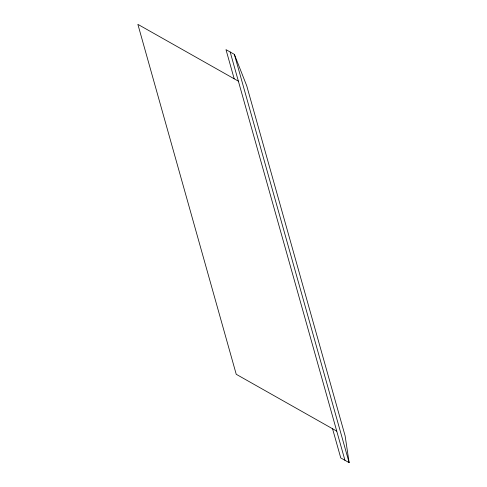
<?xml version="1.0" encoding="UTF-8"?>
<svg xmlns="http://www.w3.org/2000/svg" width="487" height="487" viewBox="0 0 487 487"><rect width="100%" height="100%" fill="white"/><g stroke="black" fill="none" stroke-linecap="round" stroke-linejoin="round"><path stroke-width="0.73" d="M332.554 428.755L340.754 457.914L349.13 462.65L345.119 435.853L246.757 85.907L234.369 54.38L225.992 49.644L234.192 78.809M238.38 81.171L137.87 24.35L236.238 374.296L336.742 431.123M234.369 54.38L349.13 462.65M230.181 52.012L344.942 460.282"/></g></svg>
